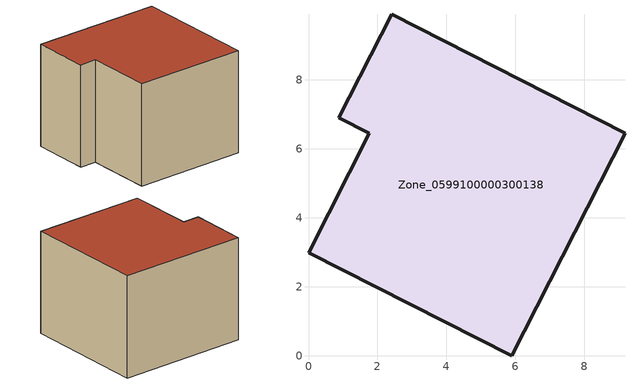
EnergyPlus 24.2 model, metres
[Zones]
Zone_0599100000300138
 floor ground (C_G): 9.18,6.45 5.89,0 0,2.99 1.77,6.45 0.88,6.9 2.41,9.9 z0
 wall outside (C_F): 5.89,0 9.18,6.45 2.41,9.9 0.88,6.9 1.77,6.45 0,2.99 5.89,0 z0:5.96
 roof outside (C_R): 0,2.99 5.89,0 9.18,6.45 2.41,9.9 0.88,6.9 1.77,6.45 z5.96
[BUILDING]
Pand.0599100000300138: North Axis=0; Terrain=City; Loads Convergence Tolerance Value=0.04; Temperature Convergence Tolerance Value=0.4; Solar Distribution=FullExterior; Maximum Number of Warmup Days=25; Minimum Number of Warmup Days=1
[Site:Location]
Rotterdam.The.Hague.AP_ZH_NLD Design_Conditions: Latitude=51.96; Longitude=4.45; Time Zone=1; Elevation=-4.5
[SITE:GROUNDTEMPERATURE:BUILDINGSURFACE]
18, 18, 18, 18, 18, 18, 18, 18, 18, 18, 18, 18
[MATERIAL] Thermal Absorptance=0.9; Solar Absorptance=0.7; Visible Absorptance=0.7
Name | Roughness | Thickness | Conductivity | Density | Specific Heat
G.TI.1975-1991 | MediumSmooth | 0.15 | 0.288461 | 540 | 1210
F.TI.1975-1991 | Rough | 0.3 | 0.230769 | 1920 | 840
R.TI.1975-1991 | MediumRough | 0.2 | 0.153846 | 1500 | 1000
[CONSTRUCTION]
C_G: G.TI.1975-1991
C_F: F.TI.1975-1991
C_R: R.TI.1975-1991
[ZONE]
Zone_0599100000300138: Type=1; Multiplier=1; Ceiling Height=Autocalculate; Volume=Autocalculate; Floor Area=autocalculate; Part of Total Floor Area=Yes
[ZONEINFILTRATION:DESIGNFLOWRATE]
Infil_Zone_0599100000300138: Zone or ZoneList or Space or SpaceList=Zone_0599100000300138; Schedule=AlwaysOn; Design Flow Rate Calculation Method=Flow/Area; Flow Rate per Floor Area=0.003; Constant Term Coefficient=1; Temperature Term Coefficient=0; Velocity Term Coefficient=0; Velocity Squared Term Coefficient=0
[HVACTEMPLATE:ZONE:IDEALLOADSAIRSYSTEM]
Zone_0599100000300138: Maximum Heating Supply Air Temperature=50; Minimum Cooling Supply Air Temperature=13; Maximum Heating Supply Air Humidity Ratio=0.0156; Minimum Cooling Supply Air Humidity Ratio=0.0077; Heating Limit=NoLimit; Cooling Limit=NoLimit; Dehumidification Control Type=ConstantSensibleHeatRatio; Cooling Sensible Heat Ratio=0.7; Dehumidification Setpoint=60; Humidification Control Type=None; Humidification Setpoint=30; Outdoor Air Method=None; Outdoor Air Flow Rate per Person=0.00944; Outdoor Air Flow Rate per Zone Floor Area=0; Outdoor Air Flow Rate per Zone=0; Demand Controlled Ventilation Type=None; Outdoor Air Economizer Type=NoEconomizer; Heat Recovery Type=None; Sensible Heat Recovery Effectiveness=0.7; Latent Heat Recovery Effectiveness=0.65
[ZONECONTROL:THERMOSTAT]
ThermostatControl_Zone_0599100000300138: Zone or ZoneList=Zone_0599100000300138; Control Type Schedule=DualSetpointControlType; Control 1=Thermostat_Zone_0599100000300138; Temperature Difference Between Cutout And Setpoint=0
[THERMOSTATSETPOINT:DUALSETPOINT]
Thermostat_Zone_0599100000300138: Heating Setpoint Temperature Schedule=HeatingSetpoint_Zone_0599100000300138; Cooling Setpoint Temperature Schedule=CoolingSetpoint_Zone_0599100000300138
[SCHEDULE:COMPACT]
HeatingSetpoint_Zone_0599100000300138: Through: 12/31, For: AllDays, Until: 24:00, 21
CoolingSetpoint_Zone_0599100000300138: Through: 12/31, For: AllDays, Until: 24:00, 24
DualSetpointControlType: Through: 12/31, For: AllDays, Until: 24:00, 4
AlwaysOn: Through: 12/31, For: AllDays, Until: 24:00, 1
